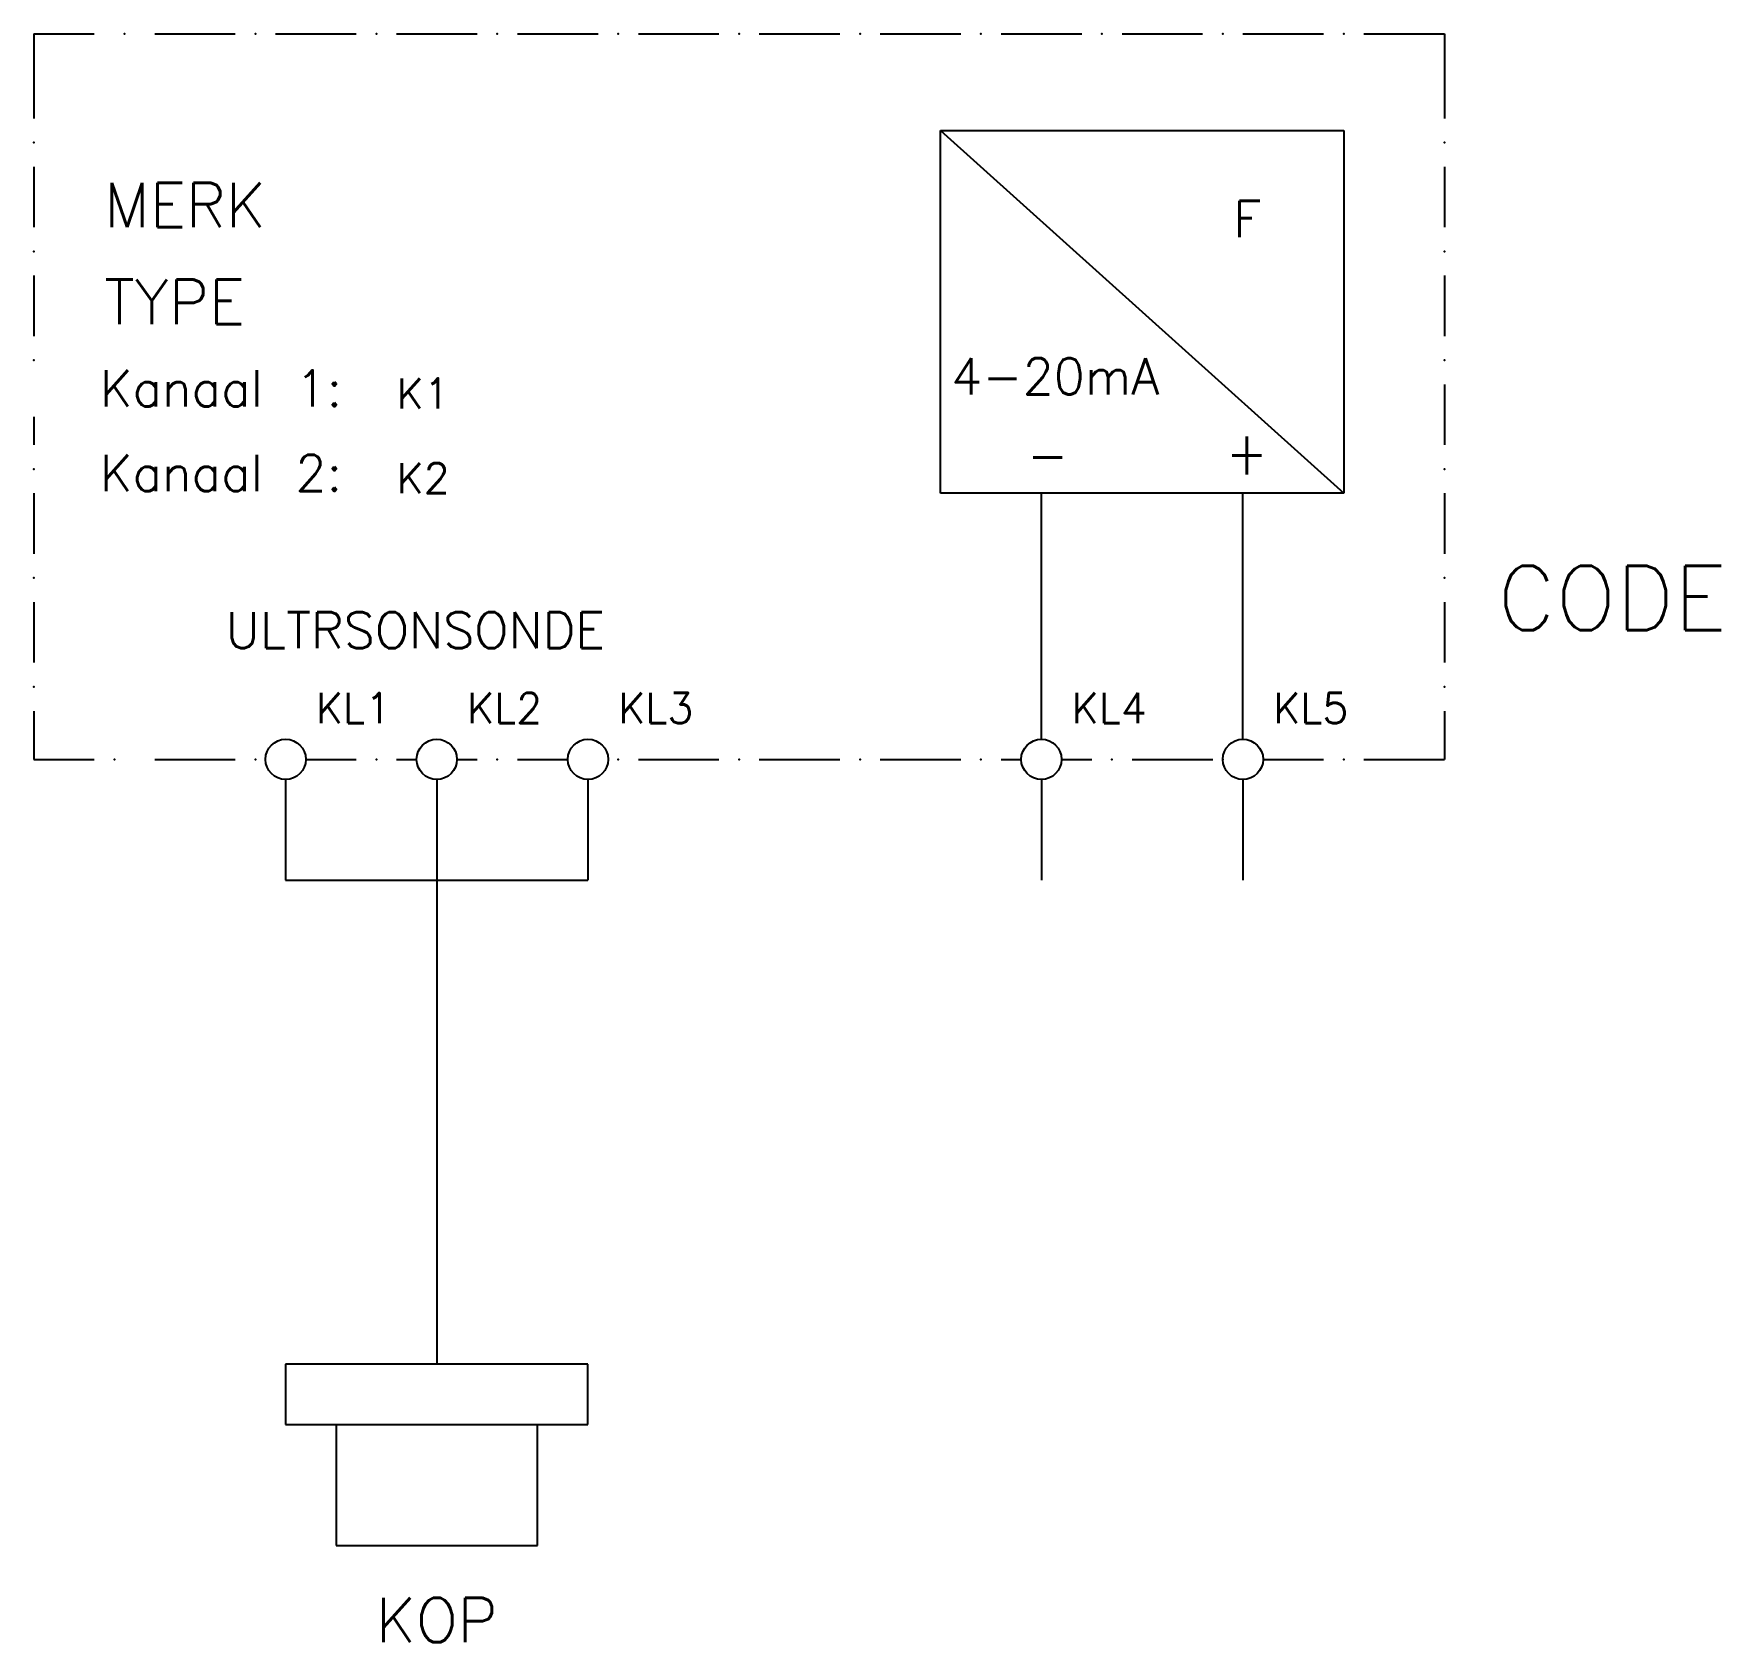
# Model space of a CAD drawing. Extents: x 30 to 113.7, y 16.2 to 96.
import ezdxf
from ezdxf.enums import TextEntityAlignment as Align

# ---------------------------------------------------------------- set-up
doc = ezdxf.new("R2010")
doc.units = 0
doc.header["$LTSCALE"] = 0.1
doc.linetypes.add('DASHED', pattern=[0])
for name, color, linetype in [('1', 8, 'CONTINUOUS'), ('10', 8, 'DASHED'), ('12', 30, 'DASHED'), ('3', 30, 'CONTINUOUS')]:
    doc.layers.add(name, color=color, linetype=linetype)
doc.styles.get("Standard").update_dxf_attribs({"font": 'txt.shx'})

msp = doc.modelspace()

# ---------------------------------------------------------------- linework, layer by layer
at = {"layer": '1', "color": 0}
for p, q in [((30, 96), (30, 91.8)), ((30, 96), (33, 96)), ((36, 96), (40, 96)), ((42, 96), (46, 96)), ((48, 96), (52, 96)), ((54, 96), (58, 96)), ((60, 96), (64, 96)), ((66, 96), (70, 96)), ((72, 96), (76, 96)), ((78, 96), (82, 96)), ((84, 96), (88, 96)), ((90, 96), (94, 96)), ((96, 96), (100, 96)), ((100, 96), (100, 91.8)), ((75, 91.2), (95, 73.2)), ((75, 91.2), (95, 91.2)), ((75, 73.2), (75, 91.2)), ((95, 91.2), (95, 73.2)), ((30, 89.4), (30, 86.4)), ((100, 89.4), (100, 86.4)), ((30, 84), (30, 81)), ((100, 84), (100, 81)), ((100, 78.6), (100, 75.6)), ((30, 77), (30, 75.6)), ((30, 73.2), (30, 70.2)), ((95, 73.2), (75, 73.2)), ((80, 61), (80, 73.2)), ((90, 61), (90, 73.2)), ((100, 73.2), (100, 70.2)), ((30, 67.8), (30, 64.8)), ((100, 67.8), (100, 64.8)), ((30, 62.4), (30, 60)), ((100, 62.4), (100, 60)), ((30, 60), (33, 60)), ((36, 60), (40, 60)), ((43.5, 60), (46, 60)), ((48, 60), (49, 60)), ((51, 60), (52, 60)), ((54, 60), (56.5, 60)), ((60, 60), (64, 60)), ((66, 60), (70, 60)), ((72, 60), (76, 60)), ((78, 60), (79, 60)), ((81, 60), (82.5, 60)), ((84.5, 60), (88.5, 60)), ((91, 60), (94, 60)), ((96, 60), (100, 60)), ((42.5, 59), (42.5, 54)), ((50, 59), (50, 30)), ((57.5, 59), (57.5, 54)), ((80, 59), (80, 54)), ((90, 59), (90, 54)), ((42.5, 54), (57.5, 54)), ((42.5, 30), (42.5, 27)), ((57.5, 30), (42.5, 30)), ((57.5, 27), (57.5, 30)), ((42.5, 27), (57.5, 27)), ((45, 27), (45, 21)), ((55, 21), (55, 27)), ((45, 21), (55, 21))]:
    msp.add_line(p, q, dxfattribs=at)
for centre in [(42.5, 60), (50, 60), (57.5, 60), (80, 60), (90, 60)]:
    msp.add_circle(centre, 1, dxfattribs=at)
for p in [(34.5, 96), (41, 96), (47, 96), (53, 96), (59, 96), (65, 96), (71, 96), (77, 96), (83, 96), (89, 96), (95, 96), (30, 90.6), (100, 90.6), (30, 85.2), (100, 85.2), (30, 79.8), (100, 79.8), (30, 74.4), (100, 74.4), (30, 69), (100, 69), (30, 63.6), (100, 63.6), (34, 60), (41, 60), (47, 60), (53, 60), (59, 60), (65, 60), (71, 60), (77, 60), (83.5, 60), (89, 60), (95, 60)]:
    msp.add_point(p, dxfattribs=at)

# ---------------------------------------------------------------- texts
for s, p in [('F', (89.519, 85.91)), ('4-20mA', (75.519, 78.11)), ('Kanaal 1:', (33.28, 77.51)), ('Kanaal 2:', (33.28, 73.31)), ('ULTRSONSONDE', (39.519, 65.51))]:
    msp.add_text(s, height=1.8, dxfattribs=at).set_placement(p)
at = {"layer": '1', "color": 0, "width": 0.85}
for s, p in [('+', (90.193, 75.236)), ('-', (80.307, 75.136))]:
    msp.add_text(s, height=2.2, dxfattribs=at).set_placement(p, align=Align.MIDDLE)
at = {"layer": '1', "color": 0}
for tag, p in [('K1', (48, 77.4)), ('K2', (48, 73.2))]:
    msp.add_attdef(tag, p, '', height=1.5, dxfattribs=at)
at = {"layer": '10', "color": 0}
for tag, p in [('KL1', (44, 61.8)), ('KL2', (51.5, 61.8)), ('KL3', (59, 61.8)), ('KL4', (81.5, 61.8)), ('KL5', (91.5, 61.8))]:
    msp.add_attdef(tag, p, '', height=1.5, dxfattribs=at)
at = {"layer": '12', "color": 0}
msp.add_attdef('CODE', (102.626, 66.407), '', height=3.2, dxfattribs=at)
at = {"layer": '3', "color": 0}
for tag, p, s in [('MERK', (33.5, 86.4), 'ENDRESS & HAUSER'), ('TYPE', (33.5, 81.6), 'FMU862')]:
    msp.add_attdef(tag, p, s, height=2.2, dxfattribs=at)
msp.add_attdef('KOP', text='', height=2.2, dxfattribs=at).set_placement((50, 16.2), align=Align.CENTER)

doc.saveas('drawing.dxf')
